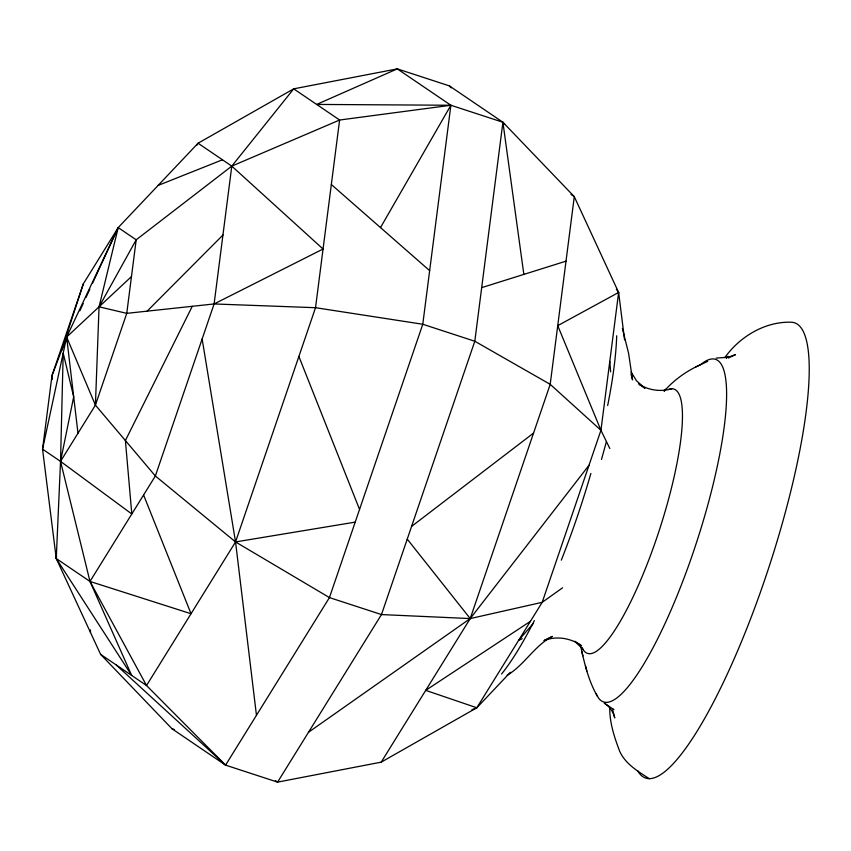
<?xml version="1.0" encoding="UTF-8"?>
<svg xmlns="http://www.w3.org/2000/svg" width="851" height="851" viewBox="0 0 851 851"><rect width="100%" height="100%" fill="white"/><g stroke="black" fill="none" stroke-linecap="round" stroke-linejoin="round"><path stroke-width="1.28" d="M609.742 707.617C609.529 722.722 614.443 737.572 619.794 751.55C625.645 764.198 638.101 771.421 649.302 778.708M624.581 339.9L618.634 292.457L574.287 196.655L502.909 122.246L449.328 85.866L397.3 68.878L293.701 88.844L198.07 143.223L118.204 227.6L83.324 283.851L51.985 375.631L42.55 449.158L56.251 558.543L131.682 675.449L89.983 581.446L60.538 461.38L63.197 353.101L73.686 396.811L60.538 461.38L56.251 558.543L100.599 654.345L171.976 728.754L225.568 765.134L277.586 782.122L381.195 762.156L476.815 707.777L510.398 672.301M562.596 587.796L542.204 602.317L470.22 618.571L381.471 614.571L329.443 597.583L235.546 541.938L155.361 475.986L95.418 405.119L99.056 306.817L118.204 227.6L136.192 239.812L126.756 313.349L95.418 405.119L60.538 461.38L131.809 513.983L125.395 440.552L192.273 306.307M56.581 555.98L56.251 558.543L89.983 581.446L191.039 613.731L143.585 494.984M380.503 227.589L450.881 105.258L316.657 104.428L397.3 68.878L450.881 105.258L422.777 324.252L329.443 597.583L225.568 765.134L146.521 685.523L89.983 581.446L155.361 475.986L214.101 303.956L231.791 166.126L293.701 88.844L339.613 120.023L450.881 105.258L502.909 122.246L504.579 124.278M471.911 709.745L476.815 707.777L542.204 602.317L600.944 430.287L618.634 292.457L616.337 289.223M601.487 459.455L606.433 441.563M83.324 283.851L61.506 350.569L64.282 344.549M100.599 654.345L146.521 685.523L235.546 541.938L315.53 307.7L339.613 120.023L231.791 166.126L136.192 239.812L99.056 306.817L126.756 313.349L214.101 303.956L315.53 307.7L422.777 324.252L474.805 341.24L550.203 384.333L600.944 430.287L609.837 448.551M381.195 762.156L470.22 618.571L550.203 384.333L574.287 196.655L571.01 194.432M65.399 342.134L67.069 338.517M79.856 310.785L83.185 303.552M85.962 297.52L89.855 289.085M92.631 283.053L118.204 227.6L66.644 337.06L51.985 375.631L52.198 379.599M196.677 145.478L198.07 143.223L231.791 166.126L323.061 249.024L214.101 303.956M308.488 732.285L470.22 618.571L588.988 465.316M533.29 623.443L518.642 640.314L522.216 638.729M664.11 391.205C674.098 379.865 686.661 370.866 700.458 364.76A180.199 38.827 -71.9 0 1 698.703 535.726A180.199 38.827 -71.9 0 1 596.221 693.735M724.829 357.601C739.7 336.709 764.921 321.455 790.909 322.221A239.514 51.613 -71.9 0 1 764.453 580.584A239.514 51.613 -71.9 0 1 637.718 770.846M726.382 358.228L728.126 356.261L726.403 357.984M664.418 390.843L665.844 389.247M147.138 311.158L222.951 235.036M131.48 276.575L66.644 337.06L42.55 449.158L60.538 461.38M411.576 526.418L533.556 433.095M507.164 675.279C524.535 664.971 534.502 645.59 552.405 636.41L544.874 639.941M530.428 621.315L425.702 690.363L476.815 707.777M618.634 292.457L557.735 325.656L600.944 430.287M695.618 367.036L707.692 361.367M728.371 358.005L735.519 354.654L728.243 357.207L716.18 358.101M158.137 185.412L222.462 159.786M543.821 640.59C556.107 635.74 570.627 637.867 581.265 645.622L574.787 641.228L582.882 649.217M481.687 287.638L566.011 261.161M671.811 388.769C660.674 392.12 648.239 390.279 638.505 383.907M256.459 715.297L235.546 541.938L355.218 522.12M171.976 728.754L174.455 729.562M639.58 384.641L644.952 388.29L636.463 380.705L631.102 372.015M604.242 703.107L613.879 709.66L613.156 709.16M275.405 780.644L277.586 782.122L381.471 614.571L474.805 341.24L502.909 122.246L523.844 274.394M604.955 703.596C609.88 706.904 613.454 712.117 614.741 717.925L612.794 710.447M331.337 184.518L429.659 270.65M116.14 664.897L225.568 765.134M451.264 87.674L449.328 85.866L451.19 87.738M407.235 539.109L470.22 618.571M597.551 696.49C588.477 681.013 584.446 663.312 580.616 645.983M95.418 405.119L66.644 337.06L77.984 433.244M298.882 356.452L359.548 509.43M622.368 328.443L628.57 353.176L632.538 379.94L630.974 373.961M581.616 650.951L582.882 655.866M585.456 665.673L586.839 671.045M202.144 338.985L235.546 541.938M609.795 361.377L610.603 371.855M90.408 629.868L90.504 632.516M668.546 389.386A139.053 29.966 -71.9 0 1 657.589 535.417A139.053 29.966 -71.9 0 1 582.01 647.441M616.688 335.783A213.293 45.965 -71.9 0 1 607.657 405.565M590.892 473.433A213.293 45.965 -71.9 0 1 561.309 560.149M534.364 620.592A213.293 45.965 -71.9 0 1 501.547 674.056"/></g></svg>
